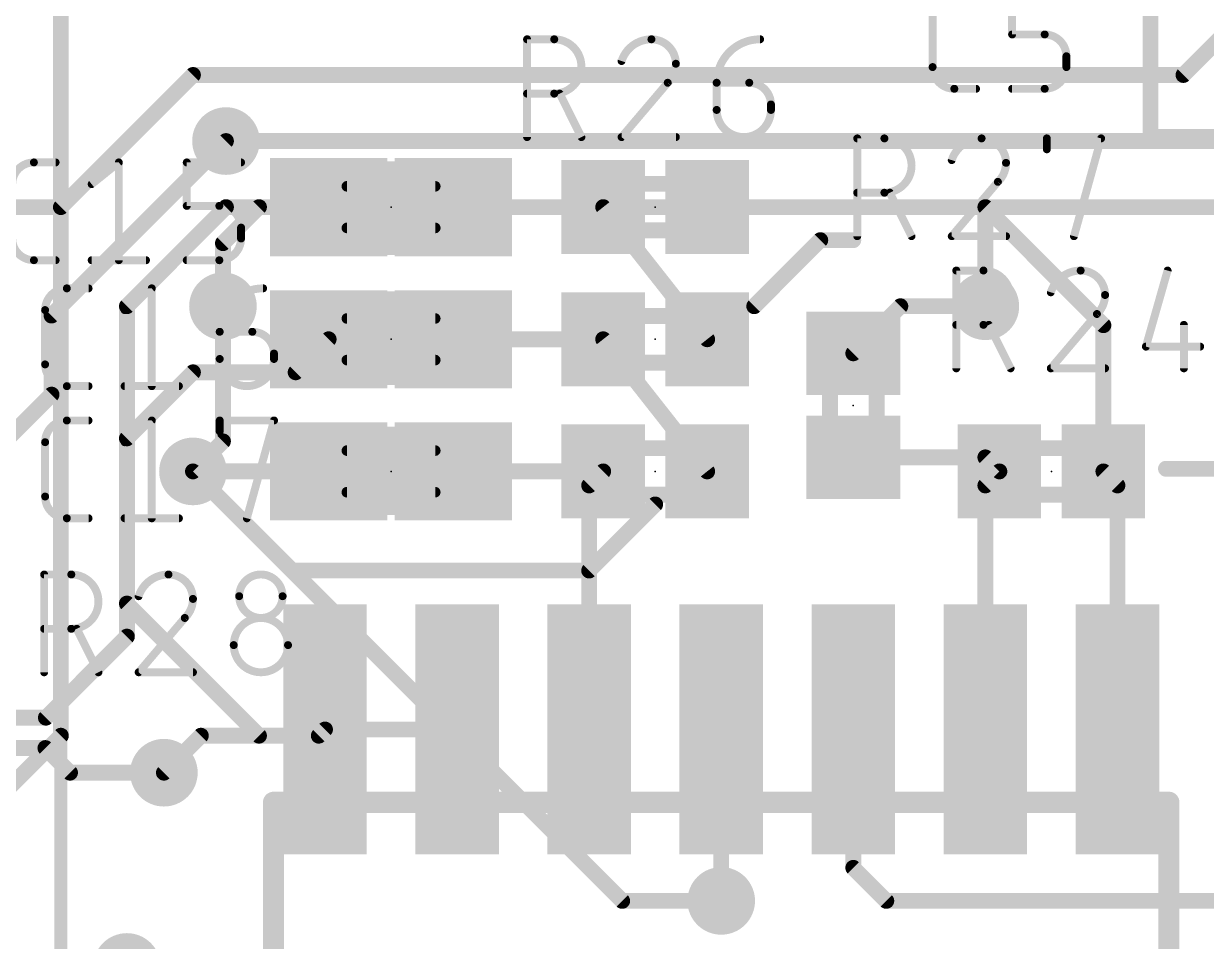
# Model space of a CAD drawing. Extents: x -2.3 to 95.2, y -2.6 to 57.4.
# Drawn here: x 18.69 to 30.07, y 15.8 to 24.62 of the extents above; entities that cross this region are included whole.
import ezdxf

# ---------------------------------------------------------------- set-up
doc = ezdxf.new("R2010")
doc.units = 0
for name, color, linetype in [('1', 12, 'CONTINUOUS'), ('16', 132, 'CONTINUOUS'), ('18', 110, 'CONTINUOUS'), ('21', 253, 'CONTINUOUS'), ('23', 53, 'CONTINUOUS'), ('25', 253, 'CONTINUOUS'), ('29', 253, 'CONTINUOUS'), ('51', 253, 'CONTINUOUS')]:
    doc.layers.add(name, color=color, linetype=linetype)

# ---------------------------------------------------------------- blocks, each defined once
blk = doc.blocks.new('RECT')
blk.add_solid([(-0.5, -0.5), (0.5, -0.5), (-0.5, 0.5), (0.5, 0.5)])
blk = doc.blocks.new('ROUNDV')
at = {"const_width": 0.5}
blk.add_lwpolyline([(0, -0.25, 1), (0, 0.25, 1), (0, -0.25)], format="xyb", dxfattribs=at)

msp = doc.modelspace()

# ---------------------------------------------------------------- linework, layer by layer
at = {"layer": '1', "const_width": 0.1524}
for points in [[(29.5275, 23.5352), (29.5275, 31.4325)], [(19.05, 17.78), (19.05, 25.4)], [(34.8439, 23.5352), (29.5275, 23.5352)], [(20.955, 22.86), (20.6085, 22.5135)], [(21.625, 22.86), (20.955, 22.86)], [(24.265, 22.86), (22.825, 22.86)], [(24.265, 22.86), (25.265, 21.59)], [(27.94, 22.86), (25.265, 22.86)], [(29.075, 21.725), (27.94, 22.86)], [(20.6085, 22.5135), (20.6085, 21.9075)], [(26.67, 21.455), (27.1225, 21.9075)], [(27.94, 21.9075), (27.1225, 21.9075)], [(29.075, 20.32), (29.075, 21.725)], [(21.625, 21.59), (21.3075, 21.2725)], [(22.825, 21.59), (24.265, 21.59)], [(24.265, 21.59), (25.265, 20.32)], [(20.32, 21.2725), (19.685, 20.6375)], [(21.3075, 21.2725), (20.32, 21.2725)], [(19.685, 20.6375), (19.685, 19.05)], [(26.67, 20.455), (27.94, 20.455)], [(27.94, 20.455), (28.075, 20.32)], [(21.625, 20.32), (20.32, 20.32)], [(22.825, 20.32), (24.265, 20.32)], [(24.13, 20.185), (24.265, 20.32)], [(27.94, 20.185), (28.075, 20.32)], [(29.21, 20.185), (29.075, 20.32)], [(24.13, 17.84), (24.13, 20.185)], [(27.94, 17.84), (27.94, 20.185)], [(29.21, 17.84), (29.21, 20.185)], [(19.685, 19.05), (20.955, 17.78)], [(17.78, 16.51), (19.05, 17.78)], [(20.0406, 17.4244), (20.3962, 17.78)], [(20.3962, 17.78), (20.955, 17.78)], [(20.955, 17.78), (21.53, 17.78)], [(21.53, 17.78), (21.59, 17.84)], [(21.59, 17.84), (22.86, 17.84)], [(25.4, 16.1925), (25.4, 17.84)], [(26.67, 16.51), (26.67, 17.84)], [(26.9875, 16.1925), (26.67, 16.51)], [(30.1625, 16.1925), (26.9875, 16.1925)]]:
    msp.add_lwpolyline(points, dxfattribs=at)
at = {"layer": '1', "const_width": 0.0762}
for points in [[(29.5275, 23.5733, 1), (29.5275, 23.4971)], [(29.4894, 23.5352, 1), (29.5656, 23.5352)], [(20.955, 22.8981, 1), (20.955, 22.8219)], [(20.9819, 22.8331, 1), (20.9281, 22.8869)], [(21.625, 22.8219, 1), (21.625, 22.8981)], [(22.825, 22.8981, 1), (22.825, 22.8219)], [(24.2949, 22.8836, 1), (24.2351, 22.8364)], [(24.265, 22.8219, 1), (24.265, 22.8981)], [(25.265, 22.8981, 1), (25.265, 22.8219)], [(27.9669, 22.8869, 1), (27.9131, 22.8331)], [(27.94, 22.8219, 1), (27.94, 22.8981)], [(20.6466, 22.5135, 1), (20.5704, 22.5135)], [(20.5816, 22.5404, 1), (20.6354, 22.4866)], [(27.1225, 21.9456, 1), (27.1225, 21.8694)], [(27.1494, 21.8806, 1), (27.0956, 21.9344)], [(27.94, 21.8694, 1), (27.94, 21.9456)], [(20.5704, 21.9075, 1), (20.6466, 21.9075)], [(29.1131, 21.725, 1), (29.0369, 21.725)], [(29.0481, 21.6981, 1), (29.1019, 21.7519)], [(21.6519, 21.5631, 1), (21.5981, 21.6169)], [(22.825, 21.6281, 1), (22.825, 21.5519)], [(24.2949, 21.6136, 1), (24.2351, 21.5664)], [(24.265, 21.5519, 1), (24.265, 21.6281)], [(25.2351, 21.5664, 1), (25.2949, 21.6136)], [(26.6431, 21.4819, 1), (26.6969, 21.4281)], [(20.32, 21.3106, 1), (20.32, 21.2344)], [(20.3469, 21.2456, 1), (20.2931, 21.2994)], [(21.2806, 21.2994, 1), (21.3344, 21.2456)], [(21.3075, 21.2344, 1), (21.3075, 21.3106)], [(19.7231, 20.6375, 1), (19.6469, 20.6375)], [(19.6581, 20.6644, 1), (19.7119, 20.6106)], [(26.67, 20.4931, 1), (26.67, 20.4169)], [(27.9669, 20.4819, 1), (27.9131, 20.4281)], [(27.94, 20.4169, 1), (27.94, 20.4931)], [(20.32, 20.3581, 1), (20.32, 20.2819)], [(21.625, 20.2819, 1), (21.625, 20.3581)], [(22.825, 20.3581, 1), (22.825, 20.2819)], [(24.2919, 20.2931, 1), (24.2381, 20.3469)], [(24.265, 20.2819, 1), (24.265, 20.3581)], [(25.2351, 20.2964, 1), (25.2949, 20.3436)], [(28.1019, 20.2931, 1), (28.0481, 20.3469)], [(28.0481, 20.2931, 1), (28.1019, 20.3469)], [(29.0369, 20.32, 1), (29.1131, 20.32)], [(29.1019, 20.3469, 1), (29.0481, 20.2931)], [(24.1681, 20.185, 1), (24.0919, 20.185)], [(24.1031, 20.2119, 1), (24.1569, 20.1581)], [(27.9781, 20.185, 1), (27.9019, 20.185)], [(27.9131, 20.2119, 1), (27.9669, 20.1581)], [(29.2481, 20.185, 1), (29.1719, 20.185)], [(29.1831, 20.1581, 1), (29.2369, 20.2119)], [(19.7119, 19.0769, 1), (19.6581, 19.0231)], [(19.6469, 19.05, 1), (19.7231, 19.05)], [(19.0769, 17.7531, 1), (19.0231, 17.8069)], [(20.3962, 17.8181, 1), (20.3962, 17.7419)], [(20.4231, 17.7531, 1), (20.3693, 17.8069)], [(20.955, 17.8181, 1), (20.955, 17.7419)], [(20.955, 17.7419, 1), (20.955, 17.8181)], [(21.53, 17.7419, 1), (21.53, 17.8181)], [(21.59, 17.8781, 1), (21.59, 17.8019)], [(21.6169, 17.8131, 1), (21.5631, 17.8669)], [(22.86, 17.8019, 1), (22.86, 17.8781)], [(24.0919, 17.84, 1), (24.1681, 17.84)], [(25.4381, 17.84, 1), (25.3619, 17.84)], [(26.7081, 17.84, 1), (26.6319, 17.84)], [(27.9019, 17.84, 1), (27.9781, 17.84)], [(29.1719, 17.84, 1), (29.2481, 17.84)], [(19.0119, 17.78, 1), (19.0881, 17.78)], [(20.9281, 17.7531, 1), (20.9819, 17.8069)], [(21.5031, 17.8069, 1), (21.5569, 17.7531)], [(20.0137, 17.4513, 1), (20.0675, 17.3975)], [(26.6319, 16.51, 1), (26.7081, 16.51)], [(26.6969, 16.5369, 1), (26.6431, 16.4831)], [(26.9875, 16.2306, 1), (26.9875, 16.1544)], [(25.3619, 16.1925, 1), (25.4381, 16.1925)], [(26.9606, 16.1656, 1), (27.0144, 16.2194)]]:
    msp.add_lwpolyline(points, format="xyb", dxfattribs=at)
at = {"layer": '16', "const_width": 0.1524}
for points in [[(30.7434, 25.0284), (29.845, 24.13)], [(19.05, 22.86), (20.32, 24.13)], [(20.32, 24.13), (29.845, 24.13)], [(18.9602, 21.8177), (20.6375, 23.495)], [(39.6875, 23.495), (20.6375, 23.495)], [(6.35, 22.86), (19.05, 22.86)], [(20.6375, 22.86), (19.685, 21.9075)], [(27.94, 22.86), (20.6375, 22.86)], [(27.94, 22.86), (34.925, 22.86)], [(27.94, 21.9075), (27.94, 22.86)], [(19.685, 21.9075), (19.685, 18.7325)], [(20.6085, 21.9075), (20.6085, 20.6085)], [(18.9602, 21.0579), (18.9602, 21.8177)], [(17.78, 19.8777), (18.9602, 21.0579)], [(20.6085, 20.6085), (20.32, 20.32)], [(20.32, 20.32), (24.4475, 16.1925)], [(19.685, 18.7325), (18.9057, 17.9532)], [(18.9057, 17.9532), (11.6032, 17.9532)], [(16.9529, 17.6612), (18.9012, 17.6612)], [(18.9012, 17.6612), (19.138, 17.4244)], [(19.138, 17.4244), (20.0406, 17.4244)], [(24.4475, 16.1925), (25.4, 16.1925)]]:
    msp.add_lwpolyline(points, dxfattribs=at)
at = {"layer": '16', "const_width": 0.0762}
for points in [[(20.32, 24.1681, 1), (20.32, 24.0919)], [(20.3469, 24.1031, 1), (20.2931, 24.1569)], [(29.8181, 24.1569, 1), (29.8719, 24.1031)], [(29.845, 24.0919, 1), (29.845, 24.1681)], [(20.6375, 23.5331, 1), (20.6375, 23.4569)], [(20.6644, 23.4681, 1), (20.6106, 23.5219)], [(19.0231, 22.8869, 1), (19.0769, 22.8331)], [(19.05, 22.8219, 1), (19.05, 22.8981)], [(20.6375, 22.8981, 1), (20.6375, 22.8219)], [(20.6644, 22.8331, 1), (20.6106, 22.8869)], [(27.94, 22.8981, 1), (27.94, 22.8219)], [(27.9781, 22.86, 1), (27.9019, 22.86)], [(27.94, 22.8219, 1), (27.94, 22.8981)], [(19.7231, 21.9075, 1), (19.6469, 21.9075)], [(19.6581, 21.9344, 1), (19.7119, 21.8806)], [(20.6466, 21.9075, 1), (20.5704, 21.9075)], [(18.9983, 21.8177, 1), (18.9221, 21.8177)], [(18.9333, 21.8447, 1), (18.9872, 21.7908)], [(27.9019, 21.9075, 1), (27.9781, 21.9075)], [(18.9221, 21.0579, 1), (18.9983, 21.0579)], [(18.9872, 21.031, 1), (18.9333, 21.0848)], [(20.5704, 20.6085, 1), (20.6466, 20.6085)], [(20.6354, 20.5816, 1), (20.5816, 20.6354)], [(20.3469, 20.3469, 1), (20.2931, 20.2931)], [(20.2931, 20.3469, 1), (20.3469, 20.2931)], [(19.6469, 18.7325, 1), (19.7231, 18.7325)], [(19.7119, 18.7056, 1), (19.6581, 18.7594)], [(18.8787, 17.9801, 1), (18.9326, 17.9262)], [(18.9057, 17.9151, 1), (18.9057, 17.9913)], [(18.9281, 17.6882, 1), (18.8742, 17.6343)], [(18.9012, 17.6231, 1), (18.9012, 17.6993)], [(19.138, 17.4625, 1), (19.138, 17.3863)], [(19.111, 17.3975, 1), (19.1649, 17.4513)], [(20.0406, 17.3863, 1), (20.0406, 17.4625)], [(24.4475, 16.2306, 1), (24.4475, 16.1544)], [(25.4, 16.1544, 1), (25.4, 16.2306)], [(24.4206, 16.1656, 1), (24.4744, 16.2194)]]:
    msp.add_lwpolyline(points, format="xyb", dxfattribs=at)
at = {"layer": '21'}
for points, const_width in [([(19.05, 50.8), (19.05, 3.81)], 0.127), ([(21.095, 13.84), (21.095, 17.14)], 0.2032), ([(29.705, 17.14), (29.705, 13.84)], 0.2032)]:
    msp.add_lwpolyline(points, dxfattribs=dict(at, const_width=const_width))
at = {"layer": '21', "const_width": 0.1016}
for points in [[(21.1458, 17.14, 1), (21.0442, 17.14)], [(29.7558, 17.14, 1), (29.6542, 17.14)]]:
    msp.add_lwpolyline(points, format="xyb", dxfattribs=at)
at = {"layer": '23'}
for p in [(22.225, 22.86), (24.765, 22.86), (22.225, 21.59), (24.765, 21.59), (26.67, 20.955), (22.225, 20.32), (24.765, 20.32), (28.575, 20.32)]:
    msp.add_point(p, dxfattribs=at)
at = {"layer": '25'}
for points, const_width in [([(28.1973, 24.5192), (28.1973, 24.9369)], 0.0762), ([(27.4327, 24.2059), (27.4327, 24.7281)], 0.0762), ([(23.5331, 23.5331), (23.5331, 24.4729)], 0.0762), ([(23.5331, 24.4729), (23.7942, 24.4729)], 0.0762), ([(28.5106, 24.5192), (28.1973, 24.5192)], 0.0762), ([(28.7194, 24.2059), (28.7194, 24.3104)], 0.0762), ([(24.8856, 24.0552), (24.4418, 23.5331)], 0.0762), ([(25.3562, 24.0552), (25.6695, 24.0552)], 0.0762), ([(25.3562, 23.7942), (25.3562, 24.0552)], 0.0762), ([(27.8504, 23.9971), (27.6416, 23.9971)], 0.0762), ([(28.1973, 23.9971), (28.5106, 23.9971)], 0.0762), ([(23.7942, 23.9508), (23.5331, 23.9508)], 0.0762), ([(24.0552, 23.5331), (23.8464, 23.9508)], 0.0762), ([(25.8783, 23.8464), (25.8783, 23.7942)], 0.0762), ([(24.4418, 23.5331), (24.9639, 23.5331)], 0.0762), ([(26.7081, 22.5806), (26.7081, 23.5204)], 0.0762), ([(26.7081, 23.5204), (26.9692, 23.5204)], 0.0762), ([(28.5312, 23.416), (28.5312, 23.5204)], 0.0762), ([(28.5312, 23.5204), (29.0533, 23.5204)], 0.0762), ([(29.0533, 23.5204), (28.7922, 22.5806)], 0.0762), ([(18.7904, 23.2896), (18.9992, 23.2896)], 0.0762), ([(19.3461, 23.0807), (19.6072, 23.2896)], 0.0762), ([(19.6072, 23.2896), (19.6072, 22.3498)], 0.0762), ([(20.2605, 22.8719), (20.2605, 23.2896)], 0.0762), ([(20.2605, 23.2896), (20.7826, 23.2896)], 0.0762), ([(28.0606, 23.1027), (27.6168, 22.5806)], 0.0762), ([(26.9692, 22.9983), (26.7081, 22.9983)], 0.0762), ([(27.2302, 22.5806), (27.0214, 22.9983)], 0.0762), ([(20.5738, 22.8719), (20.2605, 22.8719)], 0.0762), ([(20.7826, 22.5586), (20.7826, 22.6631)], 0.0762), ([(26.3525, 22.5425), (25.7175, 21.9075)], 0.1524), ([(26.67, 22.5425), (26.3525, 22.5425)], 0.1524), ([(27.6168, 22.5806), (28.1389, 22.5806)], 0.0762), ([(18.9992, 22.3498), (18.7904, 22.3498)], 0.0762), ([(19.3461, 22.3498), (19.8682, 22.3498)], 0.0762), ([(20.2605, 22.3498), (20.5738, 22.3498)], 0.0762), ([(27.6606, 21.3106), (27.6606, 22.2504)], 0.0762), ([(27.6606, 22.2504), (27.9217, 22.2504)], 0.0762), ([(29.6925, 22.2504), (29.4837, 21.5194)], 0.0762), ([(19.1072, 22.0794), (19.316, 22.0794)], 0.0762), ([(19.6629, 21.8706), (19.9239, 22.0794)], 0.0762), ([(19.9239, 22.0794), (19.9239, 21.1396)], 0.0762), ([(18.8983, 21.3484), (18.8983, 21.8706)], 0.0762), ([(29.0131, 21.8327), (28.5693, 21.3106)], 0.0762), ([(27.9217, 21.7283), (27.6606, 21.7283)], 0.0762), ([(28.1827, 21.3106), (27.9739, 21.7283)], 0.0762), ([(29.8492, 21.7283), (29.8492, 21.3106)], 0.0762), ([(20.5773, 21.6617), (20.8906, 21.6617)], 0.0762), ([(20.5773, 21.4007), (20.5773, 21.6617)], 0.0762), ([(29.4837, 21.5194), (30.0058, 21.5194)], 0.0762), ([(21.0994, 21.4529), (21.0994, 21.4007)], 0.0762), ([(28.5693, 21.3106), (29.0914, 21.3106)], 0.0762), ([(19.316, 21.1396), (19.1072, 21.1396)], 0.0762), ([(19.6629, 21.1396), (20.185, 21.1396)], 0.0762), ([(19.1072, 20.8094), (19.316, 20.8094)], 0.0762), ([(19.6629, 20.6006), (19.9239, 20.8094)], 0.0762), ([(19.9239, 20.8094), (19.9239, 19.8696)], 0.0762), ([(20.5773, 20.705), (20.5773, 20.8094)], 0.0762), ([(20.5773, 20.8094), (21.0994, 20.8094)], 0.0762), ([(21.0994, 20.8094), (20.8383, 19.8696)], 0.0762), ([(18.8983, 20.0784), (18.8983, 20.6006)], 0.0762), ([(30.3755, 20.3454), (29.6768, 20.3454)], 0.1524), ([(24.765, 20.0025), (24.13, 19.3675)], 0.1524), ([(19.316, 19.8696), (19.1072, 19.8696)], 0.0762), ([(19.6629, 19.8696), (20.185, 19.8696)], 0.0762), ([(18.8892, 18.3896), (18.8892, 19.3294)], 0.0762), ([(18.8892, 19.3294), (19.1503, 19.3294)], 0.0762), ([(24.13, 19.3675), (21.2725, 19.3675)], 0.1524), ([(20.2417, 18.9117), (19.7979, 18.3896)], 0.0762), ([(19.1503, 18.8073), (18.8892, 18.8073)], 0.0762), ([(19.4113, 18.3896), (19.2025, 18.8073)], 0.0762), ([(19.7979, 18.3896), (20.32, 18.3896)], 0.0762)]:
    msp.add_lwpolyline(points, dxfattribs=dict(at, const_width=const_width))
for points, const_width in [([(23.5331, 24.492, 1), (23.5331, 24.4539)], 0.0381), ([(23.5522, 24.4729, 1), (23.5141, 24.4729)], 0.0381), ([(23.7942, 24.492, 1), (23.7942, 24.4539)], 0.0381), ([(23.7942, 23.9508, 1), (23.7942, 24.4729)], 0.0762), ([(23.7942, 24.4539, 1), (23.7942, 24.492)], 0.0381), ([(24.729, 24.4729, 0.3252), (24.4418, 24.2641)], 0.0762), ([(24.729, 24.492, 1), (24.729, 24.4539)], 0.0381), ([(24.9639, 24.238, 0.4142), (24.729, 24.4729)], 0.0762), ([(24.729, 24.4539, 1), (24.7289, 24.4919)], 0.0381), ([(25.7739, 24.4729, 0.4142), (25.3562, 24.0552)], 0.0762), ([(25.7739, 24.4539, 1), (25.7739, 24.4919)], 0.0381), ([(28.1973, 24.5383, 1), (28.1973, 24.5002)], 0.0381), ([(28.1782, 24.5192, 1), (28.2163, 24.5192)], 0.0381), ([(28.7194, 24.3104, 0.4142), (28.5106, 24.5192)], 0.0762), ([(28.5106, 24.5383, 1), (28.5106, 24.5002)], 0.0381), ([(28.5106, 24.5002, 1), (28.5106, 24.5383)], 0.0381), ([(28.7385, 24.3104, 1), (28.7004, 24.3104)], 0.0381), ([(24.4237, 24.2699, 1), (24.4599, 24.2582)], 0.0381), ([(24.8856, 24.0552, 0.2052), (24.9639, 24.238)], 0.0762), ([(24.9829, 24.2379, 1), (24.9449, 24.238)], 0.0381), ([(24.9449, 24.238, 1), (24.983, 24.238)], 0.0381), ([(27.4327, 24.2059, 0.4142), (27.6416, 23.9971)], 0.0762), ([(27.4518, 24.2059, 1), (27.4137, 24.2059)], 0.0381), ([(27.4137, 24.2059, 1), (27.4518, 24.2059)], 0.0381), ([(28.5106, 23.9971, 0.4142), (28.7194, 24.2059)], 0.0762), ([(28.7004, 24.3104, 1), (28.7385, 24.3104)], 0.0381), ([(28.7385, 24.2059, 1), (28.7004, 24.2059)], 0.0381), ([(28.7004, 24.2059, 1), (28.7385, 24.2059)], 0.0381), ([(24.8724, 24.069, 1), (24.8987, 24.0414)], 0.0381), ([(24.9001, 24.0429, 1), (24.8711, 24.0675)], 0.0381), ([(25.3752, 24.0552, 1), (25.3371, 24.0552)], 0.0381), ([(25.3371, 24.0552, 1), (25.3752, 24.0552)], 0.0381), ([(25.3562, 24.0743, 1), (25.3562, 24.0362)], 0.0381), ([(25.6695, 24.0743, 1), (25.6695, 24.0362)], 0.0381), ([(25.8783, 23.8464, 0.4142), (25.6695, 24.0552)], 0.0762), ([(25.6695, 24.0362, 1), (25.6695, 24.0743)], 0.0381), ([(27.6416, 24.0161, 1), (27.6416, 23.978)], 0.0381), ([(27.6416, 23.978, 1), (27.6416, 24.0161)], 0.0381), ([(27.8504, 23.978, 1), (27.8504, 24.0161)], 0.0381), ([(28.1973, 24.0161, 1), (28.1973, 23.978)], 0.0381), ([(28.5106, 24.0161, 1), (28.5106, 23.978)], 0.0381), ([(28.5106, 23.978, 1), (28.5106, 24.0161)], 0.0381), ([(23.5331, 23.9698, 1), (23.5331, 23.9317)], 0.0381), ([(23.7942, 23.9698, 1), (23.7942, 23.9317)], 0.0381), ([(23.7942, 23.9317, 1), (23.7942, 23.9698)], 0.0381), ([(23.8634, 23.9593, 1), (23.8293, 23.9423)], 0.0381), ([(25.8973, 23.8464, 1), (25.8592, 23.8464)], 0.0381), ([(25.3752, 23.7942, 1), (25.3371, 23.7942)], 0.0381), ([(25.3371, 23.7942, 1), (25.3752, 23.7942)], 0.0381), ([(25.3562, 23.7942, 1), (25.8783, 23.7942)], 0.0762), ([(25.8592, 23.8464, 1), (25.8973, 23.8464)], 0.0381), ([(25.8973, 23.7942, 1), (25.8592, 23.7942)], 0.0381), ([(25.8592, 23.7942, 1), (25.8973, 23.7942)], 0.0381), ([(23.5141, 23.5331, 1), (23.5522, 23.5331)], 0.0381), ([(24.0382, 23.5246, 1), (24.0722, 23.5416)], 0.0381), ([(24.4418, 23.5522, 1), (24.4418, 23.5141)], 0.0381), ([(24.4273, 23.5454, 1), (24.4563, 23.5208)], 0.0381), ([(24.9639, 23.5141, 1), (24.9639, 23.5522)], 0.0381), ([(26.7081, 23.5395, 1), (26.7081, 23.5014)], 0.0381), ([(26.7272, 23.5204, 1), (26.6891, 23.5204)], 0.0381), ([(26.9692, 23.5395, 1), (26.9692, 23.5014)], 0.0381), ([(26.9692, 22.9983, 1), (26.9692, 23.5204)], 0.0762), ([(26.9692, 23.5014, 1), (26.9692, 23.5395)], 0.0381), ([(27.904, 23.5204, 0.3252), (27.6168, 23.3116)], 0.0762), ([(27.904, 23.5395, 1), (27.904, 23.5014)], 0.0381), ([(28.1389, 23.2855, 0.4142), (27.904, 23.5204)], 0.0762), ([(27.904, 23.5014, 1), (27.9039, 23.5394)], 0.0381), ([(28.5312, 23.5395, 1), (28.5312, 23.5014)], 0.0381), ([(28.5502, 23.5204, 1), (28.5121, 23.5204)], 0.0381), ([(29.0717, 23.5153, 1), (29.0349, 23.5255)], 0.0381), ([(29.0533, 23.5014, 1), (29.0533, 23.5395)], 0.0381), ([(28.5121, 23.416, 1), (28.5502, 23.416)], 0.0381), ([(18.7904, 23.2896, 0.4142), (18.5816, 23.0807)], 0.0762), ([(18.7904, 23.3086, 1), (18.7904, 23.2705)], 0.0381), ([(18.7904, 23.2705, 1), (18.7904, 23.3086)], 0.0381), ([(18.9992, 23.2705, 1), (18.9992, 23.3086)], 0.0381), ([(19.6262, 23.2896, 1), (19.5881, 23.2896)], 0.0381), ([(19.6191, 23.2747, 1), (19.5953, 23.3045)], 0.0381), ([(20.2796, 23.2896, 1), (20.2415, 23.2896)], 0.0381), ([(20.2605, 23.3086, 1), (20.2605, 23.2705)], 0.0381), ([(20.7826, 23.2705, 1), (20.7826, 23.3086)], 0.0381), ([(27.5987, 23.3174, 1), (27.6349, 23.3057)], 0.0381), ([(28.0606, 23.1027, 0.2052), (28.1389, 23.2855)], 0.0762), ([(28.1579, 23.2854, 1), (28.1199, 23.2855)], 0.0381), ([(28.1198, 23.2855, 1), (28.1579, 23.2855)], 0.0381), ([(19.3342, 23.0956, 1), (19.358, 23.0659)], 0.0381), ([(28.0474, 23.1165, 1), (28.0737, 23.0889)], 0.0381), ([(28.0751, 23.0904, 1), (28.0461, 23.115)], 0.0381), ([(26.7081, 23.0173, 1), (26.7081, 22.9792)], 0.0381), ([(26.9692, 23.0173, 1), (26.9692, 22.9792)], 0.0381), ([(26.9692, 22.9792, 1), (26.9692, 23.0173)], 0.0381), ([(27.0384, 23.0068, 1), (27.0043, 22.9898)], 0.0381), ([(20.2605, 22.891, 1), (20.2605, 22.8529)], 0.0381), ([(20.2415, 22.8719, 1), (20.2796, 22.8719)], 0.0381), ([(20.7826, 22.6631, 0.4142), (20.5738, 22.8719)], 0.0762), ([(20.5738, 22.891, 1), (20.5738, 22.8529)], 0.0381), ([(20.5738, 22.8529, 1), (20.5738, 22.891)], 0.0381), ([(20.8017, 22.6631, 1), (20.7636, 22.6631)], 0.0381), ([(20.7636, 22.6631, 1), (20.8017, 22.6631)], 0.0381), ([(18.5816, 22.5586, 0.4142), (18.7904, 22.3498)], 0.0762), ([(20.5738, 22.3498, 0.4142), (20.7826, 22.5586)], 0.0762), ([(20.8017, 22.5586, 1), (20.7636, 22.5586)], 0.0381), ([(20.7636, 22.5586, 1), (20.8017, 22.5586)], 0.0381), ([(26.3525, 22.5806, 1), (26.3525, 22.5044)], 0.0762), ([(26.3794, 22.5156, 1), (26.3256, 22.5694)], 0.0762), ([(26.67, 22.5044, 1), (26.67, 22.5806)], 0.0762), ([(26.6891, 22.5806, 1), (26.7272, 22.5806)], 0.0381), ([(27.2132, 22.5721, 1), (27.2472, 22.5891)], 0.0381), ([(27.6168, 22.5997, 1), (27.6168, 22.5616)], 0.0381), ([(27.6023, 22.5929, 1), (27.6313, 22.5683)], 0.0381), ([(28.1389, 22.5616, 1), (28.1389, 22.5997)], 0.0381), ([(28.7739, 22.5857, 1), (28.8106, 22.5755)], 0.0381), ([(18.7904, 22.3688, 1), (18.7904, 22.3307)], 0.0381), ([(18.7904, 22.3307, 1), (18.7904, 22.3688)], 0.0381), ([(18.9992, 22.3307, 1), (18.9992, 22.3688)], 0.0381), ([(19.3461, 22.3688, 1), (19.3461, 22.3307)], 0.0381), ([(19.5881, 22.3498, 1), (19.6262, 22.3498)], 0.0381), ([(19.8682, 22.3307, 1), (19.8682, 22.3688)], 0.0381), ([(20.2605, 22.3688, 1), (20.2605, 22.3307)], 0.0381), ([(20.5738, 22.3688, 1), (20.5738, 22.3307)], 0.0381), ([(20.5738, 22.3307, 1), (20.5738, 22.3688)], 0.0381), ([(27.6606, 22.2695, 1), (27.6606, 22.2314)], 0.0381), ([(27.6797, 22.2504, 1), (27.6416, 22.2504)], 0.0381), ([(27.9217, 22.2695, 1), (27.9217, 22.2314)], 0.0381), ([(27.9217, 21.7283, 1), (27.9217, 22.2504)], 0.0762), ([(27.9217, 22.2314, 1), (27.9217, 22.2695)], 0.0381), ([(28.8565, 22.2504, 0.3252), (28.5693, 22.0416)], 0.0762), ([(28.8565, 22.2695, 1), (28.8565, 22.2314)], 0.0381), ([(29.0914, 22.0155, 0.4142), (28.8565, 22.2504)], 0.0762), ([(28.8565, 22.2314, 1), (28.8564, 22.2694)], 0.0381), ([(29.7108, 22.2452, 1), (29.6742, 22.2556)], 0.0381), ([(19.1072, 22.0794, 0.4142), (18.8983, 21.8706)], 0.0762), ([(19.1072, 22.0984, 1), (19.1072, 22.0603)], 0.0381), ([(19.1072, 22.0604, 1), (19.1072, 22.0984)], 0.0381), ([(19.316, 22.0603, 1), (19.316, 22.0984)], 0.0381), ([(19.943, 22.0794, 1), (19.9049, 22.0794)], 0.0381), ([(19.9358, 22.0645, 1), (19.912, 22.0943)], 0.0381), ([(20.995, 22.0794, 0.4142), (20.5773, 21.6617)], 0.0762), ([(20.995, 22.0604, 1), (20.995, 22.0984)], 0.0381), ([(28.5512, 22.0474, 1), (28.5874, 22.0357)], 0.0381), ([(25.6906, 21.9344, 1), (25.7444, 21.8806)], 0.0762), ([(29.0131, 21.8327, 0.2052), (29.0914, 22.0155)], 0.0762), ([(29.1104, 22.0154, 1), (29.0724, 22.0155)], 0.0381), ([(29.0724, 22.0155, 1), (29.1105, 22.0155)], 0.0381), ([(18.9174, 21.8706, 1), (18.8793, 21.8706)], 0.0381), ([(18.8793, 21.8706, 1), (18.9174, 21.8706)], 0.0381), ([(19.651, 21.8854, 1), (19.6748, 21.8557)], 0.0381), ([(28.9999, 21.8465, 1), (29.0262, 21.8189)], 0.0381), ([(29.0276, 21.8204, 1), (28.9986, 21.845)], 0.0381), ([(27.6606, 21.7473, 1), (27.6606, 21.7092)], 0.0381), ([(27.9217, 21.7473, 1), (27.9217, 21.7092)], 0.0381), ([(27.9217, 21.7092, 1), (27.9217, 21.7473)], 0.0381), ([(27.9909, 21.7368, 1), (27.9568, 21.7198)], 0.0381), ([(29.8682, 21.7283, 1), (29.8301, 21.7283)], 0.0381), ([(20.5963, 21.6617, 1), (20.5582, 21.6617)], 0.0381), ([(20.5582, 21.6617, 1), (20.5963, 21.6617)], 0.0381), ([(20.5773, 21.6808, 1), (20.5773, 21.6427)], 0.0381), ([(20.8906, 21.6808, 1), (20.8906, 21.6427)], 0.0381), ([(21.0994, 21.4529, 0.4142), (20.8906, 21.6617)], 0.0762), ([(20.8906, 21.6427, 1), (20.8906, 21.6808)], 0.0381), ([(29.4837, 21.5385, 1), (29.4837, 21.5004)], 0.0381), ([(29.4654, 21.5247, 1), (29.502, 21.5142)], 0.0381), ([(30.0058, 21.5004, 1), (30.0058, 21.5385)], 0.0381), ([(18.8983, 21.3484, 0.4142), (19.1072, 21.1396)], 0.0762), ([(18.9174, 21.3484, 1), (18.8793, 21.3484)], 0.0381), ([(20.5963, 21.4007, 1), (20.5582, 21.4007)], 0.0381), ([(20.5582, 21.4007, 1), (20.5963, 21.4007)], 0.0381), ([(20.5773, 21.4007, 1), (21.0994, 21.4007)], 0.0762), ([(21.1184, 21.4529, 1), (21.0803, 21.4529)], 0.0381), ([(21.0803, 21.4529, 1), (21.1184, 21.4529)], 0.0381), ([(21.1184, 21.4007, 1), (21.0803, 21.4007)], 0.0381), ([(21.0803, 21.4007, 1), (21.1184, 21.4007)], 0.0381), ([(18.8793, 21.3484, 1), (18.9174, 21.3484)], 0.0381), ([(27.6416, 21.3106, 1), (27.6797, 21.3106)], 0.0381), ([(28.1657, 21.3021, 1), (28.1997, 21.3191)], 0.0381), ([(28.5693, 21.3297, 1), (28.5693, 21.2916)], 0.0381), ([(28.5548, 21.3229, 1), (28.5838, 21.2983)], 0.0381), ([(29.0914, 21.2916, 1), (29.0914, 21.3297)], 0.0381), ([(29.8301, 21.3106, 1), (29.8682, 21.3106)], 0.0381), ([(19.1072, 21.1587, 1), (19.1072, 21.1206)], 0.0381), ([(19.1072, 21.1206, 1), (19.1072, 21.1587)], 0.0381), ([(19.316, 21.1206, 1), (19.316, 21.1587)], 0.0381), ([(19.6629, 21.1587, 1), (19.6629, 21.1206)], 0.0381), ([(19.9049, 21.1396, 1), (19.943, 21.1396)], 0.0381), ([(20.185, 21.1206, 1), (20.185, 21.1587)], 0.0381), ([(19.1072, 20.8094, 0.4142), (18.8983, 20.6006)], 0.0762), ([(19.1072, 20.8285, 1), (19.1072, 20.7904)], 0.0381), ([(19.1072, 20.7904, 1), (19.1072, 20.8284)], 0.0381), ([(19.316, 20.7904, 1), (19.316, 20.8285)], 0.0381), ([(19.943, 20.8094, 1), (19.9049, 20.8094)], 0.0381), ([(19.9358, 20.7945, 1), (19.912, 20.8243)], 0.0381), ([(20.5963, 20.8094, 1), (20.5582, 20.8094)], 0.0381), ([(20.5773, 20.8285, 1), (20.5773, 20.7904)], 0.0381), ([(21.1178, 20.8043, 1), (21.081, 20.8145)], 0.0381), ([(21.0994, 20.7904, 1), (21.0994, 20.8285)], 0.0381), ([(20.5582, 20.705, 1), (20.5963, 20.705)], 0.0381), ([(18.9174, 20.6006, 1), (18.8793, 20.6006)], 0.0381), ([(18.8793, 20.6006, 1), (18.9174, 20.6006)], 0.0381), ([(19.651, 20.6154, 1), (19.6748, 20.5857)], 0.0381), ([(29.6768, 20.3835, 1), (29.6768, 20.3073)], 0.0762), ([(18.8983, 20.0784, 0.4142), (19.1072, 19.8696)], 0.0762), ([(18.9174, 20.0784, 1), (18.8793, 20.0784)], 0.0381), ([(18.8793, 20.0784, 1), (18.9174, 20.0784)], 0.0381), ([(24.7919, 19.9756, 1), (24.7381, 20.0294)], 0.0762), ([(19.1072, 19.8887, 1), (19.1072, 19.8506)], 0.0381), ([(19.1072, 19.8506, 1), (19.1072, 19.8887)], 0.0381), ([(19.316, 19.8506, 1), (19.316, 19.8887)], 0.0381), ([(19.6629, 19.8887, 1), (19.6629, 19.8506)], 0.0381), ([(20.185, 19.8506, 1), (20.185, 19.8887)], 0.0381), ([(19.9049, 19.8696, 1), (19.943, 19.8696)], 0.0381), ([(20.82, 19.8747, 1), (20.8567, 19.8645)], 0.0381), ([(18.8892, 19.3484, 1), (18.8892, 19.3103)], 0.0381), ([(18.9083, 19.3294, 1), (18.8702, 19.3294)], 0.0381), ([(19.1503, 18.8073, 1), (19.1503, 19.3294)], 0.0762), ([(19.1503, 19.3484, 1), (19.1503, 19.3103)], 0.0381), ([(19.1503, 19.3103, 1), (19.1503, 19.3484)], 0.0381), ([(20.0851, 19.3294, 0.3252), (19.7979, 19.1206)], 0.0762), ([(20.32, 19.0945, 0.4142), (20.0851, 19.3294)], 0.0762), ([(20.0851, 19.3484, 1), (20.0851, 19.3103)], 0.0381), ([(20.0851, 19.3104, 1), (20.0851, 19.3484)], 0.0381), ([(21.1822, 19.1206, 1), (20.7645, 19.1206)], 0.0762), ([(21.2725, 19.4056, 1), (21.2725, 19.3294)], 0.0762), ([(24.1031, 19.3944, 1), (24.1569, 19.3406)], 0.0762), ([(24.13, 19.3294, 1), (24.13, 19.4056)], 0.0762), ([(19.7798, 19.1264, 1), (19.816, 19.1147)], 0.0381), ([(20.2417, 18.9117, 0.2052), (20.32, 19.0945)], 0.0762), ([(20.3391, 19.0944, 1), (20.301, 19.0945)], 0.0381), ([(20.301, 19.0945, 1), (20.3391, 19.0945)], 0.0381), ([(20.7645, 19.1206, 1), (21.1822, 19.1206)], 0.0762), ([(20.7835, 19.1206, 1), (20.7454, 19.1206)], 0.0381), ([(20.7455, 19.1206, 1), (20.7836, 19.1206)], 0.0381), ([(21.2012, 19.1206, 1), (21.1631, 19.1206)], 0.0381), ([(21.1631, 19.1206, 1), (21.2012, 19.1206)], 0.0381), ([(20.2285, 18.9255, 1), (20.2548, 18.8979)], 0.0381), ([(20.2562, 18.8994, 1), (20.2272, 18.924)], 0.0381), ([(21.2344, 18.6507, 1), (20.7123, 18.6507)], 0.0762), ([(18.8892, 18.8263, 1), (18.8892, 18.7882)], 0.0381), ([(19.1503, 18.8263, 1), (19.1503, 18.7882)], 0.0381), ([(19.1503, 18.7882, 1), (19.1503, 18.8263)], 0.0381), ([(19.2195, 18.8158, 1), (19.1854, 18.7988)], 0.0381), ([(20.7123, 18.6507, 1), (21.2344, 18.6507)], 0.0762), ([(20.7313, 18.6507, 1), (20.6932, 18.6507)], 0.0381), ([(20.6932, 18.6507, 1), (20.7313, 18.6507)], 0.0381), ([(21.2153, 18.6507, 1), (21.2534, 18.6507)], 0.0381), ([(21.2535, 18.6507, 1), (21.2154, 18.6507)], 0.0381), ([(19.7979, 18.4087, 1), (19.7979, 18.3706)], 0.0381), ([(20.32, 18.3706, 1), (20.32, 18.4087)], 0.0381), ([(18.8702, 18.3896, 1), (18.9083, 18.3896)], 0.0381), ([(19.3943, 18.3811, 1), (19.4284, 18.3981)], 0.0381), ([(19.7834, 18.4019, 1), (19.8124, 18.3773)], 0.0381)]:
    msp.add_lwpolyline(points, format="xyb", dxfattribs=dict(at, const_width=const_width))
at = {"layer": '51'}
for points, const_width in [([(21.8, 23.06), (22.65, 23.06)], 0.1016), ([(24.52, 23.084), (25.01, 23.084)], 0.1524), ([(22.65, 22.66), (21.8, 22.66)], 0.1016), ([(25.01, 22.636), (24.52, 22.636)], 0.1524), ([(21.8, 21.79), (22.65, 21.79)], 0.1016), ([(24.52, 21.814), (25.01, 21.814)], 0.1524), ([(22.65, 21.39), (21.8, 21.39)], 0.1016), ([(25.01, 21.366), (24.52, 21.366)], 0.1524), ([(26.446, 20.71), (26.446, 21.2)], 0.1524), ([(26.894, 21.2), (26.894, 20.71)], 0.1524), ([(24.52, 20.544), (25.01, 20.544)], 0.1524), ([(28.33, 20.544), (28.82, 20.544)], 0.1524), ([(21.8, 20.52), (22.65, 20.52)], 0.1016), ([(22.65, 20.12), (21.8, 20.12)], 0.1016), ([(25.01, 20.096), (24.52, 20.096)], 0.1524), ([(28.82, 20.096), (28.33, 20.096)], 0.1524), ([(21.095, 17.14), (29.705, 17.14)], 0.2032)]:
    msp.add_lwpolyline(points, dxfattribs=dict(at, const_width=const_width))
for points, const_width in [([(21.8, 23.0854, 1), (21.8, 23.0346)], 0.0508), ([(22.65, 23.0346, 1), (22.65, 23.0854)], 0.0508), ([(24.52, 23.1221, 1), (24.52, 23.0459)], 0.0762), ([(25.01, 23.0459, 1), (25.01, 23.1221)], 0.0762), ([(21.8, 22.6854, 1), (21.8, 22.6346)], 0.0508), ([(22.65, 22.6346, 1), (22.65, 22.6854)], 0.0508), ([(24.52, 22.6741, 1), (24.52, 22.5979)], 0.0762), ([(25.01, 22.5979, 1), (25.01, 22.6741)], 0.0762), ([(21.8, 21.8154, 1), (21.8, 21.7646)], 0.0508), ([(22.65, 21.7646, 1), (22.65, 21.8154)], 0.0508), ([(24.52, 21.8521, 1), (24.52, 21.7759)], 0.0762), ([(25.01, 21.7759, 1), (25.01, 21.8521)], 0.0762), ([(21.8, 21.4154, 1), (21.8, 21.3646)], 0.0508), ([(22.65, 21.3646, 1), (22.65, 21.4154)], 0.0508), ([(24.52, 21.4041, 1), (24.52, 21.3279)], 0.0762), ([(25.01, 21.3279, 1), (25.01, 21.4041)], 0.0762), ([(26.4841, 21.2, 1), (26.4079, 21.2)], 0.0762), ([(26.9321, 21.2, 1), (26.8559, 21.2)], 0.0762), ([(26.4079, 20.71, 1), (26.4841, 20.71)], 0.0762), ([(26.8559, 20.71, 1), (26.9321, 20.71)], 0.0762), ([(24.52, 20.5821, 1), (24.52, 20.5059)], 0.0762), ([(25.01, 20.5059, 1), (25.01, 20.5821)], 0.0762), ([(28.33, 20.5821, 1), (28.33, 20.5059)], 0.0762), ([(28.82, 20.5059, 1), (28.82, 20.5821)], 0.0762), ([(21.8, 20.5454, 1), (21.8, 20.4946)], 0.0508), ([(22.65, 20.4946, 1), (22.65, 20.5454)], 0.0508), ([(21.8, 20.1454, 1), (21.8, 20.0946)], 0.0508), ([(22.65, 20.0946, 1), (22.65, 20.1454)], 0.0508), ([(24.52, 20.1341, 1), (24.52, 20.0579)], 0.0762), ([(25.01, 20.0579, 1), (25.01, 20.1341)], 0.0762), ([(28.33, 20.1341, 1), (28.33, 20.0579)], 0.0762), ([(28.82, 20.0579, 1), (28.82, 20.1341)], 0.0762), ([(21.095, 17.1908, 1), (21.095, 17.0892)], 0.1016), ([(29.705, 17.0892, 1), (29.705, 17.1908)], 0.1016)]:
    msp.add_lwpolyline(points, format="xyb", dxfattribs=dict(at, const_width=const_width))

# ---------------------------------------------------------------- block references
at = {"layer": '1'}
for p, xscale, yscale, rotation in [((21.625, 22.86), 0.925, 0.74, 180), ((22.825, 22.86), 0.925, 0.74, 180), ((24.265, 22.86), 0.6, 0.7, 180), ((25.265, 22.86), 0.6, 0.7, 180), ((24.265, 21.59), 0.6, 0.7, 180), ((25.265, 21.59), 0.6, 0.7, 180), ((26.67, 21.455), 0.6, 0.7, 270), ((26.67, 20.455), 0.6, 0.7, 270), ((21.625, 20.32), 0.925, 0.74, 180), ((22.825, 20.32), 0.925, 0.74, 180), ((24.265, 20.32), 0.6, 0.7, 180), ((25.265, 20.32), 0.6, 0.7, 180), ((28.075, 20.32), 0.6, 0.7, 180), ((29.075, 20.32), 0.6, 0.7, 180)]:
    msp.add_blockref('RECT', p, dxfattribs=dict(at, xscale=xscale, yscale=yscale, rotation=rotation))
for p, xscale, yscale in [((21.625, 21.59), 0.925, 0.74), ((22.825, 21.59), 0.925, 0.74), ((21.59, 17.84), 0.6, 2.2), ((22.86, 17.84), 0.6, 2.2), ((24.13, 17.84), 0.6, 2.2), ((25.4, 17.84), 0.6, 2.2), ((26.67, 17.84), 0.6, 2.2), ((27.94, 17.84), 0.6, 2.2), ((29.21, 17.84), 0.6, 2.2)]:
    msp.add_blockref('RECT', p, dxfattribs=dict(at, xscale=xscale, yscale=yscale))
at = {"layer": '18', "xscale": 0.65, "yscale": 0.65}
for p in [(20.6375, 23.495), (20.6375, 23.495), (20.6085, 21.9075), (20.6085, 21.9075), (27.94, 21.9075), (27.94, 21.9075), (20.32, 20.32), (20.32, 20.32), (20.0406, 17.4244), (20.0406, 17.4244), (25.4, 16.1925), (25.4, 16.1925), (19.685, 15.5575), (19.685, 15.5575)]:
    msp.add_blockref('ROUNDV', p, dxfattribs=at)
at = {"layer": '29'}
for p, xscale, yscale, rotation in [((21.625, 22.86), 1.1282, 0.9432, 180), ((22.825, 22.86), 1.1282, 0.9432, 180), ((24.265, 22.86), 0.8032, 0.9032, 180), ((25.265, 22.86), 0.8032, 0.9032, 180), ((24.265, 21.59), 0.8032, 0.9032, 180), ((25.265, 21.59), 0.8032, 0.9032, 180), ((26.67, 21.455), 0.8032, 0.9032, 270), ((26.67, 20.455), 0.8032, 0.9032, 270), ((21.625, 20.32), 1.1282, 0.9432, 180), ((22.825, 20.32), 1.1282, 0.9432, 180), ((24.265, 20.32), 0.8032, 0.9032, 180), ((25.265, 20.32), 0.8032, 0.9032, 180), ((28.075, 20.32), 0.8032, 0.9032, 180), ((29.075, 20.32), 0.8032, 0.9032, 180)]:
    msp.add_blockref('RECT', p, dxfattribs=dict(at, xscale=xscale, yscale=yscale, rotation=rotation))
for p, xscale, yscale in [((22.225, 22.85), 2.25, 0.9), ((21.625, 21.59), 1.1282, 0.9432), ((22.225, 21.6), 2.25, 0.9), ((22.825, 21.59), 1.1282, 0.9432), ((22.225, 20.325), 2.25, 0.85), ((21.59, 17.84), 0.8032, 2.4032), ((22.86, 17.84), 0.8032, 2.4032), ((24.13, 17.84), 0.8032, 2.4032), ((25.4, 17.84), 0.8032, 2.4032), ((26.67, 17.84), 0.8032, 2.4032), ((27.94, 17.84), 0.8032, 2.4032), ((29.21, 17.84), 0.8032, 2.4032)]:
    msp.add_blockref('RECT', p, dxfattribs=dict(at, xscale=xscale, yscale=yscale))
at = {"layer": '51'}
for p, xscale, yscale, rotation in [((21.8625, 22.86), 0.275, 0.5, 180), ((22.5875, 22.86), 0.275, 0.5, 180), ((24.3562, 22.8649), 0.3, 0.5999, 180), ((25.169, 22.8649), 0.3, 0.5999, 180), ((24.3562, 21.5949), 0.3, 0.5999, 180), ((25.169, 21.5949), 0.3, 0.5999, 180), ((26.6652, 21.359), 0.3, 0.5999, 270), ((24.3562, 20.3249), 0.3, 0.5999, 180), ((25.169, 20.3249), 0.3, 0.5999, 180), ((26.6652, 20.5462), 0.3, 0.5999, 270), ((28.1662, 20.3249), 0.3, 0.5999, 180), ((28.979, 20.3249), 0.3, 0.5999, 180), ((21.8625, 20.32), 0.275, 0.5, 180), ((22.5875, 20.32), 0.275, 0.5, 180)]:
    msp.add_blockref('RECT', p, dxfattribs=dict(at, xscale=xscale, yscale=yscale, rotation=rotation))
for p, xscale, yscale in [((21.8625, 21.59), 0.275, 0.5), ((22.5875, 21.59), 0.275, 0.5), ((21.59, 17.7901), 0.4902, 1.1001), ((22.86, 17.7901), 0.4902, 1.1001), ((24.13, 17.7901), 0.4902, 1.1001), ((25.4, 17.7901), 0.4902, 1.1001), ((26.67, 17.7901), 0.4902, 1.1001), ((27.94, 17.7901), 0.4902, 1.1001), ((29.21, 17.7901), 0.4902, 1.1001)]:
    msp.add_blockref('RECT', p, dxfattribs=dict(at, xscale=xscale, yscale=yscale))

doc.saveas('drawing.dxf')
